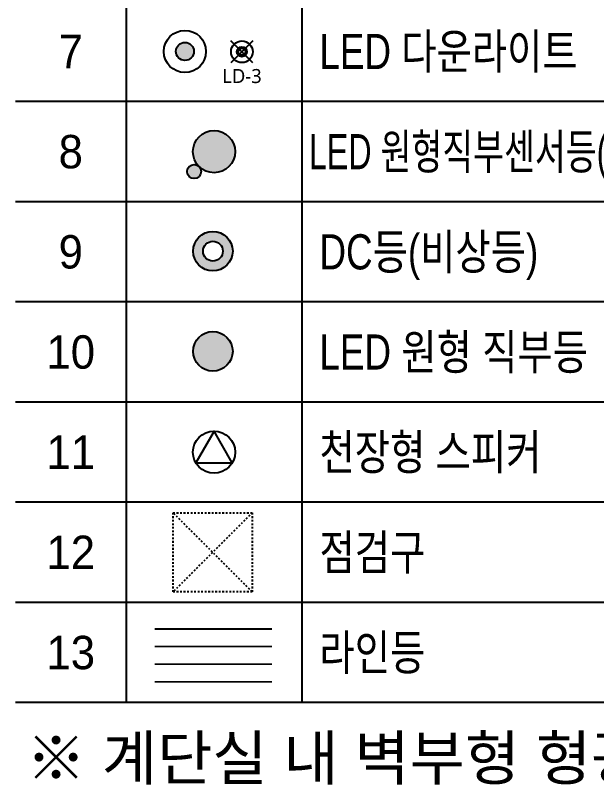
# Model space of a CAD drawing. Header units: millimetres. Extents: x 0 to 841, y 0 to 735.
# Drawn here: x 732.5 to 765.57, y 375.58 to 419.35 of the extents above; entities that cross this region are included whole.
import ezdxf
from ezdxf.enums import TextEntityAlignment as Align

# ---------------------------------------------------------------- set-up
doc = ezdxf.new("R2010")
doc.units = ezdxf.units.MM
for name, pattern in [('CENTERX2', [4, 2.5, -0.5, 0.5, -0.5]), ('HID', [2.8, 1.8, -1]), ('HIDDEN', [9.525, 6.35, -3.175])]:
    doc.linetypes.add(name, pattern=pattern)
doc.layers.get('0').update_dxf_attribs({"linetype": 'CONTINUOUS'})
for name, color, linetype in [('------03 Lighting Fixture', 3, 'CONTINUOUS'), ('600-01. 천장평면도(확대 평면도)$0$------03 Lighting Fixture', 3, 'CONTINUOUS'), ('600-01. 천장평면도(확대 평면도)$0$------31 Speaker', 3, 'CONTINUOUS'), ('600-01. 천장평면도(확대 평면도)$0$A-TEXT-NOTE', 7, 'CONTINUOUS'), ('A-SYM', 7, 'CONTINUOUS'), ('A-TEXT-NOTE', 7, 'CONTINUOUS'), ('I-C-LIGHT', 10, 'CONTINUOUS'), ('면적', 161, 'CONTINUOUS')]:
    doc.layers.add(name, color=color, linetype=linetype)
doc.styles.add('600-01. 천장평면도(확대 평면도)$0$Gtx', font='')
doc.styles.add('bnd text', font='malgun.ttf')
doc.styles.add('Gtx', font='')
doc.styles.get('600-01. 천장평면도(확대 평면도)$0$Gtx').set_extended_font_data('Dotum')
doc.styles.get('Gtx').set_extended_font_data('Dotum')

# ---------------------------------------------------------------- blocks, each defined once
blk = doc.blocks.new('A$C2D484470')
at = {"color": 5, "linetype": 'HID'}
for p, q in [((500, 0), (0, 500)), ((500, 500), (0, 0))]:
    blk.add_line(p, q, dxfattribs=at)
at = {"color": 7, "linetype": 'HIDDEN'}
blk.add_lwpolyline([(500, 500), (0, 500), (0, 0), (500, 0)], close=True, dxfattribs=at)
blk = doc.blocks.new('600-01. 천장평면도(확대 평면도)$0$E01-1')
blk.add_lwpolyline([(129.9, -75), (0, 150), (-129.9, -75)], close=True)
at = {"linetype": 'Continuous'}
blk.add_circle((0, 0), 150, dxfattribs=at)
blk = doc.blocks.new('D02')
at = {"linetype": 'Continuous'}
for radius in [150, 64.3]:
    blk.add_circle((0, 0), radius, dxfattribs=at)
blk = doc.blocks.new('G07-1')
blk.add_hatch(color=256).paths.add_polyline_path([(64.3, 0, 1), (-64.3, 0, 1)])
blk.add_blockref('D02', (0, 0))
blk = doc.blocks.new('D01')
at = {"linetype": 'Continuous'}
blk.add_circle((0, 0), 150, dxfattribs=at)
blk = doc.blocks.new('E05')
h = blk.add_hatch(color=256)
edge = h.paths.add_edge_path()
edge.add_arc((141.4, 141.4), 50, 0, 360)
blk.add_hatch(color=256).paths.add_polyline_path([(106.1, 106.1), (106.1, 106.1, 0.668179), (-150, 0, 1), (150, 0, 0.198912)])
blk.add_circle((141.4, 141.4), 50)
blk.add_blockref('D01', (0, 0))
blk = doc.blocks.new('LD-3')
at = {"layer": 'I-C-LIGHT', "color": 1}
for p, q in [((851536.5, 286856.3), (851443.1, 286949.6)), ((851536.5, 286949.6), (851443.1, 286856.3))]:
    blk.add_line(p, q, dxfattribs=at)
at = {"layer": 'I-C-LIGHT', "color": 5}
for radius in [46.2, 21.1, 15.8]:
    blk.add_circle((851489.8, 286903), radius, dxfattribs=at)
at = {"layer": 'I-C-LIGHT', "color": 251}
blk.add_circle((851489.7, 286903), 15, dxfattribs=at)
at = {"layer": 'I-C-LIGHT', "color": 9, "insert": (851490.4, 286799), "char_height": 60, "width": 195.105, "attachment_point": 5, "style": 'bnd text'}
blk.add_mtext('LD-3', dxfattribs=at)
blk = doc.blocks.new('600-01. 천장평면도(확대 평면도)$0$D01')
at = {"linetype": 'Continuous'}
blk.add_circle((0, 0), 150, dxfattribs=at)
blk = doc.blocks.new('600-01. 천장평면도(확대 평면도)$0$E01')
blk.add_hatch(color=256).paths.add_polyline_path([(150, 0, 1), (-150, 0, 1)])
blk.add_blockref('600-01. 천장평면도(확대 평면도)$0$D01', (0, 0))
blk = doc.blocks.new('E01')
h = blk.add_hatch(color=256)
edge = h.paths.add_edge_path(flags=17)
edge.add_arc((0, 0), 75, 0, 360)
edge = h.paths.add_edge_path()
edge.add_arc((0, 0), 150, 0, 360)
blk.add_blockref('D01', (0, 0))
at = {"xscale": 0.5, "yscale": 0.5, "zscale": 0.5}
blk.add_blockref('D01', (0, 0), dxfattribs=at)

msp = doc.modelspace()

# ---------------------------------------------------------------- linework, layer by layer
at = {"layer": '------03 Lighting Fixture', "color": 3, "const_width": 0.1}
msp.add_lwpolyline([(740.426, 384.436), (747.092, 384.436)], dxfattribs=at)
at = {"layer": 'A-SYM', "color": 1}
for p, q in [((748.8, 460.348), (748.8, 380.248)), ((738.8, 454.348), (738.8, 380.248)), ((822.5, 414.448), (732.5, 414.448)), ((822.5, 408.748), (732.5, 408.748)), ((822.568, 403.048), (732.5, 403.048)), ((822.568, 397.348), (732.5, 397.348)), ((822.568, 391.648), (732.5, 391.648)), ((783.8, 385.948), (732.5, 385.948)), ((822.5, 380.248), (732.5, 380.248))]:
    msp.add_line(p, q, dxfattribs=at)
at = {"layer": 'I-C-LIGHT', "color": 5, "linetype": 'CENTERX2', "ltscale": 0.3, "const_width": 0.1}
msp.add_lwpolyline([(740.426, 383.436), (747.092, 383.436)], dxfattribs=at)
at = {"layer": 'I-C-LIGHT', "color": 1, "linetype": 'CENTERX2', "const_width": 0.1}
msp.add_lwpolyline([(740.426, 382.436), (747.092, 382.436)], dxfattribs=at)
at = {"layer": 'I-C-LIGHT', "color": 3, "linetype": 'CENTERX2', "const_width": 0.1}
msp.add_lwpolyline([(740.426, 381.436), (747.092, 381.436)], dxfattribs=at)

# ---------------------------------------------------------------- block references
at = {"layer": '------03 Lighting Fixture'}
for name, p, xscale, yscale, zscale in [('G07-1', (742.143, 417.298), 0.007999999999999998, 0.007999999999999998, 0.007999999999999998), ('E01', (743.738, 405.935), 0.007499999999999597, 0.007499999999999597, 0.007499999999999597)]:
    msp.add_blockref(name, p, dxfattribs=dict(at, xscale=xscale, yscale=yscale, zscale=zscale))
at = {"layer": '------03 Lighting Fixture', "xscale": 0.007999999999999998, "yscale": 0.007999999999999998, "zscale": 0.007999999999999998, "rotation": 180}
msp.add_blockref('E05', (743.8, 411.598), dxfattribs=at)
at = {"layer": '600-01. 천장평면도(확대 평면도)$0$------03 Lighting Fixture', "xscale": 0.0075, "yscale": 0.0075, "zscale": 0.0075}
msp.add_blockref('600-01. 천장평면도(확대 평면도)$0$E01', (743.738, 400.235), dxfattribs=at)
at = {"layer": '600-01. 천장평면도(확대 평면도)$0$------31 Speaker', "xscale": 0.007999999999999998, "yscale": 0.007999999999999998, "zscale": 0.007999999999999998}
msp.add_blockref('600-01. 천장평면도(확대 평면도)$0$E01-1', (743.8, 394.498), dxfattribs=at)
at = {"layer": 'I-C-LIGHT', "xscale": 0.01333333333333333, "yscale": 0.01333333333333333, "zscale": 0.01333333333333333}
msp.add_blockref('LD-3', (-10607.811, -3408.092), dxfattribs=at)
at = {"layer": '면적', "xscale": -0.009, "yscale": 0.009, "zscale": 0.009, "rotation": 180}
msp.add_blockref('A$C2D484470', (741.473, 391.048), dxfattribs=at)

# ---------------------------------------------------------------- texts
at = {"layer": '600-01. 천장평면도(확대 평면도)$0$A-TEXT-NOTE', "style": '600-01. 천장평면도(확대 평면도)$0$Gtx'}
for s, width, p in [('LED 다운라이트', 0.8, (749.8, 417.298)), ('LED 원형직부센서등(상시+비상)', 0.7, (749.201, 411.598)), ('DC등(비상등)', 0.8, (749.8, 405.898)), ('LED 원형 직부등', 0.8, (749.8, 400.198)), ('천장형 스피커', 0.8, (749.8, 394.498)), ('점검구', 0.8, (749.8, 388.798)), ('라인등', 0.8, (749.8, 383.098))]:
    msp.add_text(s, height=2, dxfattribs=dict(at, width=width)).set_placement(p, align=Align.MIDDLE_LEFT)
at = {"layer": 'A-TEXT-NOTE', "style": 'Gtx'}
for s, p in [('7', (735.65, 417.298)), ('8', (735.65, 411.598)), ('9', (735.65, 405.898)), ('10', (735.65, 400.198)), ('11', (735.65, 394.498)), ('12', (735.65, 388.798)), ('13', (735.65, 383.098))]:
    msp.add_text(s, height=1.9, dxfattribs=at).set_placement(p, align=Align.MIDDLE_CENTER)
msp.add_text('※ 계단실 내 벽부형 형광등은 계단층 표시등으로 함', height=2.5, dxfattribs=at).set_placement((733.11, 375.85))

doc.saveas('drawing.dxf')
